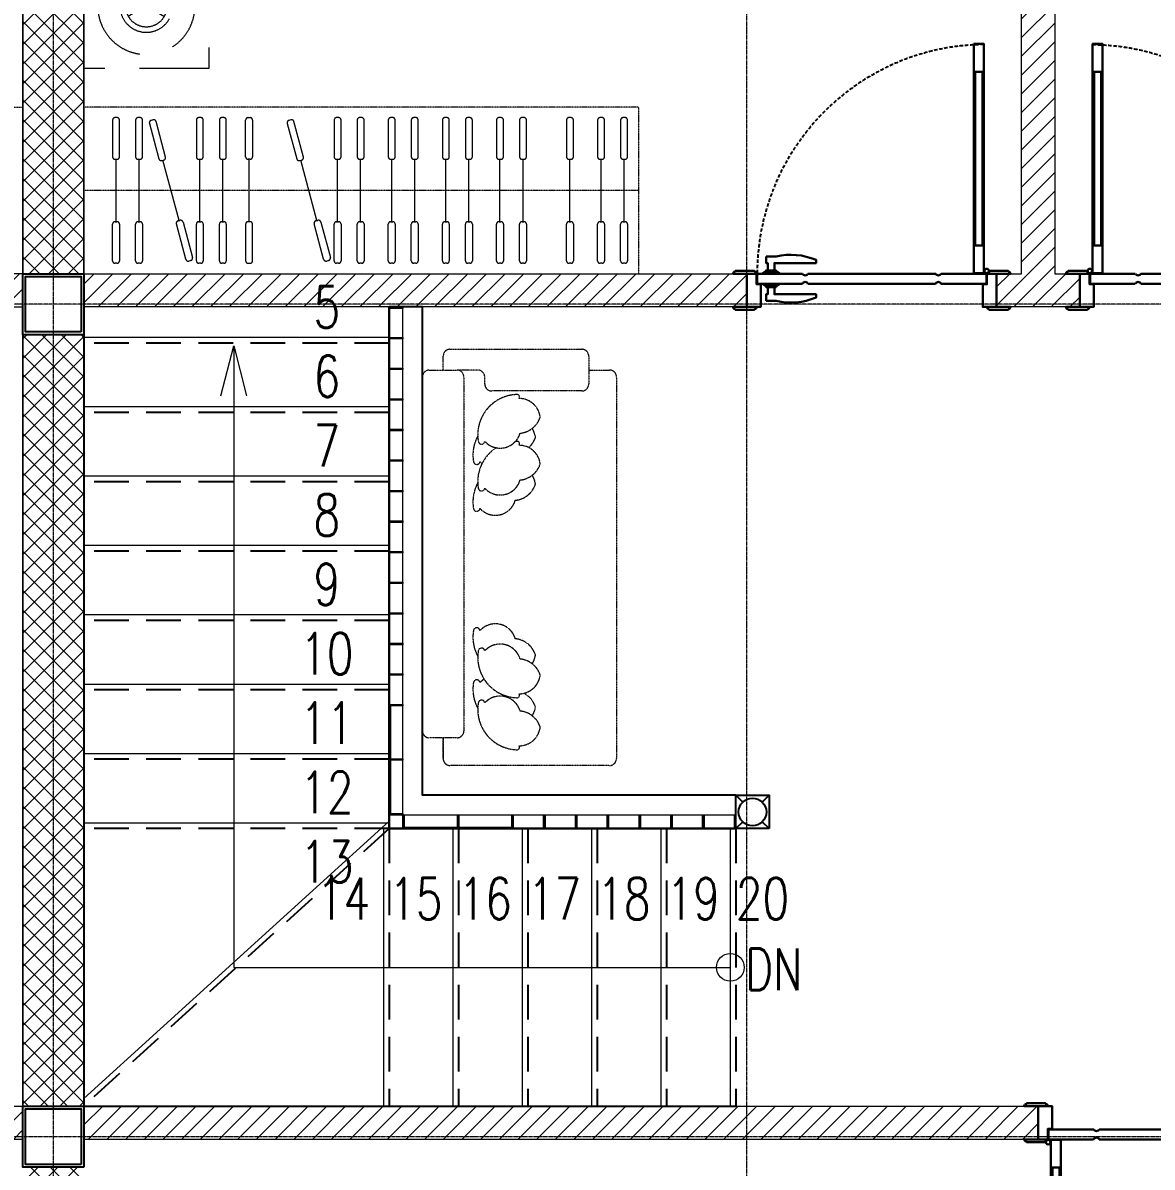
# Model space of a CAD drawing. Header units: millimetres. Extents: x 0 to 71617, y -15450 to 30894.
# Drawn here: x 60397 to 64467, y -4666 to -542 of the extents above; entities that cross this region are included whole.
import ezdxf
from ezdxf.enums import TextEntityAlignment as Align

# ---------------------------------------------------------------- set-up
doc = ezdxf.new("R2010")
doc.units = ezdxf.units.MM
for name, pattern in [('CENTER2', [1.125, 0.75, -0.125, 0.125, -0.125]), ('HIDDEN', [0.375, 0.25, -0.125]), ('HIDDEN2', [0.1875, 0.125, -0.0625])]:
    doc.linetypes.add(name, pattern=pattern)
for name, color, linetype in [('A-elevation0.225(7)', 251, 'Continuous'), ('COL', 5, 'Continuous'), ('DIM', 4, 'Continuous'), ('STAIR', 8, 'Continuous'), ('Wall', 7, 'Continuous')]:
    doc.layers.add(name, color=color, linetype=linetype)
for name, color, linetype, lineweight in [('axis', 40, 'CENTER2', 5), ('Brick Wall Hatch', 254, 'Continuous', 5), ('DIM2', 4, 'Continuous', 5), ('DOOR', 4, 'Continuous', 5), ('Furniture', 36, 'Continuous', 5), ('Hatch', 8, 'Continuous', 5), ('Stairs', 7, 'Continuous', 15), ('Stairs Number', 8, 'Continuous', 9), ('Wall Brick', 5, 'Continuous', 15)]:
    doc.layers.add(name, color=color, linetype=linetype, lineweight=lineweight)
doc.styles.add('ROMANS', font='romans.shx', dxfattribs={"width": 0.75})
doc.styles.get("Standard").update_dxf_attribs({"font": 'arial.ttf'})
doc.dimstyles.new('d-200', dxfattribs={"dimscale": 200, "dimtxt": 3, "dimasz": 2.5, "dimexe": 2.5, "dimexo": 2.5, "dimgap": 1.5, "dimtad": 0, "dimdec": 0, "dimzin": 0, "dimdsep": 46, "dimtxsty": 'Standard', "dimblk": 'ARCHTICK', "dimcen": 3, "dimdle": 2.5, "dimclrd": 256, "dimclre": 256, "dimclrt": 256, "dimadec": 0, "dimazin": 0, "dimtfac": 1, "dimtdec": 0, "dimtmove": 0, "dimatfit": 3, "dimldrblk": 'ARCHTICK', "dimfxl": 1, "dimtolj": 1, "dimtzin": 0, "dimlwd": -1, "dimlwe": -1, "dimarcsym": 0})
pattern_1 = [(45, (-747547.1, -513433.095), (-33.6759605, 33.6759605), [])]

# ---------------------------------------------------------------- blocks, each defined once
blk = doc.blocks.new('Col-1')
at = {"layer": 'COL'}
for points in [[(-10, -10), (210, -10), (210, 210), (-10, 210)], [(0, 0), (200, 0), (200, 200), (0, 200)]]:
    blk.add_lwpolyline(points, close=True, dxfattribs=at)
blk = doc.blocks.new('COL-1ST')
at = {"layer": 'COL', "xscale": -1}
for p in [(40100, 5200), (40100, 5200), (40100, 2200), (40100, 2200)]:
    blk.add_blockref('Col-1', p, dxfattribs=at)
blk = doc.blocks.new('WD2')
at = {"layer": 'DOOR', "lineweight": 30, "ltscale": 50}
for points in [[(35, 120), (-50, 120, -0.414201), (-42, 128), (-42, 130), (27, 130), (27, 128, -0.414176)], [(950, 120), (865, 120, -0.414201), (873, 128), (873, 130), (942, 130), (942, 128, -0.414176)], [(831, 98), (795, 98, 0.155754), (651, 86), (651, 74), (801, 74), (801, 48), (825, 48), (825, 74), (831, 74)], [(27, 0), (-50, 0, 0.414201), (-42, -8), (-42, -10), (27, -10)], [(34.7, -2.1, 0.066611), (35, 0), (27, 0), (27, 0), (27, 0), (27, -8, 0.040249), (28.3, -7.9, -0.293982)], [(831, -62), (795, -62, -0.155754), (651, -50), (651, -38), (801, -38), (801, -12), (825, -12), (825, -38), (831, -38)], [(950, 0), (865, 0, 0.414201), (873, -8), (873, -10), (942, -10), (942, -8, 0.414176)]]:
    blk.add_lwpolyline(points, format="xyb", close=True, dxfattribs=at)
for points in [[(35, 0), (0, 0), (0, 120), (50, 120), (50, 38), (35, 38), (35, 0)], [(865, 0), (900, 0), (900, 120), (850, 120), (850, 38), (865, 38), (865, 0)], [(783, 36), (783, 38), (795, 46), (795, 48), (831, 48), (831, 46), (843, 38), (843, 36), (783, 36)], [(200, 36), (200, 36), (37, 36), (37, 0), (42, 0), (200, 0)], [(680, 36), (220, 36)], [(220, 2), (220, 0), (680, 0)], [(700, 0), (863, 0), (863, 36), (801, 36), (700, 36)], [(220, 0), (680, 0)], [(783, 0), (783, -2), (795, -10), (795, -12), (831, -12), (831, -10), (843, -2), (843, 0), (783, 0)]]:
    blk.add_lwpolyline(points, dxfattribs=at)
for points in [[(795, 46), (831, 46), (831, 48), (795, 48)], [(783, 36), (843, 36), (843, 38), (783, 38)], [(82, -102), (46, -102), (46, -2), (82, -2)], [(783, 0), (843, 0), (843, -2), (783, -2)], [(795, -10), (831, -10), (831, -12), (795, -12)], [(82, -728), (82, -102), (46, -102), (46, -728)], [(76.8, -728), (76.8, -102), (51.2, -102), (51.2, -728)], [(82, -728), (46, -728), (46, -828), (82, -828)]]:
    blk.add_lwpolyline(points, close=True, dxfattribs=at)
blk.add_circle((36, -10), 8, dxfattribs=at)
for centre, start, end in [((210, 40.7), 205.2657, 334.7343), ((210, -4.7), 25.2657, 154.7343), ((690, 40.7), 205.2657, 334.7343), ((690, -4.7), 25.2657, 154.7343)]:
    blk.add_arc(centre, 11, start, end, dxfattribs=at)
at = {"layer": 'DOOR', "linetype": 'HIDDEN', "lineweight": -2, "ltscale": 50}
blk.add_arc((37, 0), 826, 270.6243, 0, dxfattribs=at)
blk = doc.blocks.new('bgfv')
at = {"layer": 'Defpoints'}
for points in [[(0, 3), (0, 0.1), (2.35, 0.1)], [(2.35, 1.1), (1.1, 1.1), (1.1, 2.98)]]:
    blk.add_lwpolyline(points, dxfattribs=at)
at = {"layer": 'STAIR', "linetype": 'HIDDEN2'}
for points in [[(1.1, 2.85), (0, 2.85)], [(1.1, 2.6), (0, 2.6)], [(1.1, 2.35), (0, 2.35)], [(1.1, 2.1), (0, 2.1)], [(1.1, 1.85), (0, 1.85)], [(1.1, 1.6), (0, 1.6)], [(1.1, 1.35), (0, 1.35)], [(1.1, 1.1), (0, 1.1)], [(1.1, 1.1), (0, 0.1)], [(1.1, 1.1), (1.1, 0.1)], [(1.35, 1.1), (1.35, 0.1)], [(1.6, 1.1), (1.6, 0.1)], [(1.85, 1.1), (1.85, 0.1)], [(2.1, 1.1), (2.1, 0.1)], [(2.35, 1.1), (2.35, 0.1)]]:
    blk.add_lwpolyline(points, dxfattribs=at)
at = {"layer": 'Stairs'}
for points in [[(1.1, 2.87), (0, 2.87)], [(1.1, 2.62), (0, 2.62)], [(1.1, 2.37), (0, 2.37)], [(1.1, 2.12), (0, 2.12)], [(1.1, 1.87), (0, 1.87)], [(1.1, 1.62), (0, 1.62)], [(1.1, 1.37), (0, 1.37)], [(1.1, 1.127), (0, 0.127)], [(1.1, 1.12), (0, 1.12)], [(1.08, 1.1), (1.08, 0.1)], [(1.33, 1.1), (1.33, 0.1)], [(1.58, 1.1), (1.58, 0.1)], [(1.83, 1.1), (1.83, 0.1)], [(2.08, 1.1), (2.08, 0.1)], [(2.33, 1.1), (2.33, 0.1)]]:
    blk.add_lwpolyline(points, dxfattribs=at)
blk = doc.blocks.new('_ArchTick')
at = {"color": 0, "linetype": 'ByBlock', "const_width": 0.15}
blk.add_lwpolyline([(-0.5, -0.5), (0.5, 0.5)], dxfattribs=at)
blk = doc.blocks.new('steel5x50')
h = blk.add_hatch(color=254)
h.dxf.hatch_style = 1
h.paths.add_polyline_path([(50, 0), (50, 5), (0, 5), (0, 0)])
at = {"color": 254}
blk.add_lwpolyline([(0, 0), (0, 5), (50, 5), (50, 0)], close=True, dxfattribs=at)
blk = doc.blocks.new('12D')
at = {"layer": 'Furniture', "linetype": 'HIDDEN'}
for p, q in [((-0.225, 0.975, 0), (-0.29, 1.0125, 0)), ((-0.225, 0.975, 0), (-0.16, 1.0125, 0)), ((-0.225, 0.975, 0), (-0.225, 0.9, 0)), ((-2.0504, -0.81), (-2.0504, 0.789)), ((-0.5208, -0.8007), (-1.1011, 0.7878)), ((-0.4918, -0.8011), (-0.9235, 0.8048)), ((-0.0534, -0.81), (-0.0534, 0.8023)), ((-0.0234, 0.75), (-2.1051, 0.75)), ((-0.6138, -0.5272), (-0.6138, 0.7785)), ((-0.563, -0.6296), (-0.563, 0.752)), ((-2.0504, 0.19, 0), (-0.8827, 0.19, 0)), ((-2.0504, 0.14, 0), (-0.8645, 0.14, 0)), ((-2.0504, 0.115, 0), (-0.8553, 0.115, 0)), ((-2.0504, 0.065, 0), (-0.8371, 0.065, 0)), ((-2.0504, 0.04, 0), (-0.8279, 0.04, 0)), ((-2.0504, -0.01, 0), (-0.8097, -0.01, 0)), ((-2.0504, -0.035, 0), (-0.8005, -0.035, 0)), ((-2.0504, -0.085, 0), (-0.7823, -0.085, 0)), ((-2.0504, -0.11, 0), (-0.7731, -0.11, 0)), ((-2.0504, -0.16, 0), (-0.7549, -0.16, 0)), ((-2.0504, -0.185, 0), (-0.7457, -0.185, 0)), ((-0.0234, -0.75), (-2.1051, -0.75)), ((-0.225, -0.975, 0), (-0.225, -0.9, 0)), ((-0.225, -0.975, 0), (-0.29, -1.0125, 0)), ((-0.225, -0.975, 0), (-0.16, -1.0125, 0))]:
    blk.add_line(p, q, dxfattribs=at)
at = {"layer": 'Furniture', "linetype": 'HIDDEN', "elevation": 0}
for points in [[(-0.45, 0.75), (-0.45, 1.2), (0, 1.2), (0, 0.75)], [(-0.45, -0.75), (-0.45, -1.2), (0, -1.2), (0, -0.75)]]:
    blk.add_lwpolyline(points, close=True, dxfattribs=at)
at = {"layer": 'Furniture', "linetype": 'HIDDEN'}
for points in [[(-2.1067, 0.6738, -0.059671), (-2.1604, 0.7503, -0.37589), (-2.1271, 0.8245, -0.329446), (-2.0023, 0.8075, 0.211134), (-1.9613, 0.7906, -0.026504), (-1.8327, 0.7839, 0.012553), (-1.2018, 0.7792, 0.224147), (-1.0857, 0.7967, -0.12481), (-0.9858, 0.8122, -0.129887), (-0.8898, 0.7915, 0.290552), (-0.846, 0.7926, -0.141011), (-0.8294, 0.787, 0.180615), (-0.7851, 0.7793, -0.025508), (-0.6309, 0.7793, 0.038458), (-0.5072, 0.7818, -0.214987), (-0.4701, 0.7885, -0.00267), (-0.2416, 0.7837, -0.015571), (-0.0586, 0.7812, -0.098699), (-0.0477, 0.8068, -0.222522), (0, 0.8068), (0, -0.8229, -0.171621), (-0.0496, -0.824, -0.102495), (-0.0586, -0.7791, -0.015571), (-0.2416, -0.7816, -0.00267), (-0.4701, -0.7864, -0.214987), (-0.5072, -0.7797, 0.038458), (-0.6309, -0.7772, -0.025508), (-0.7851, -0.7772, 0.039412), (-0.9911, -0.7849, -0.016498), (-1.1411, -0.7905, 0.026482), (-1.5259, -0.7811, -0.045388), (-1.7145, -0.7864, 0.066965), (-1.8327, -0.7818, -0.026504), (-1.9613, -0.7885, 0.211134), (-2.0023, -0.8054, -0.329446), (-2.1271, -0.8224, -0.37589), (-2.1604, -0.7482, -0.123892), (-2.119, -0.6948, 0.342539), (-2.0986, -0.6323)], [(-2.0986, -0.6323, -0.152354), (-2.0902, -0.4956, -0.053528), (-2.0833, -0.4551, 0.055897), (-2.0809, -0.213, -0.026973), (-2.083, -0.1254, 0.036947), (-2.081, 0.0124, 0.008361), (-2.0961, 0.6041, -0.075106), (-2.1067, 0.6738)]]:
    blk.add_lwpolyline(points, format="xyb", dxfattribs=at)
for points in [[(-0.0477, 0), (-0.0477, 0.7936), (0, 0.7936), (0, 0)], [(-2.0504, 0.2), (-0.8864, 0.2)], [(-0.0477, 0), (-0.0477, -0.7936), (0, -0.7936), (0, 0)], [(-2.0504, -0.2), (-0.7402, -0.2)]]:
    blk.add_lwpolyline(points, dxfattribs=at)
for centre, radius in [((-0.225, 0.975, 0), 0.175), ((-0.225, 0.975, 0), 0.095), ((-0.225, 0.975, 0), 0.075), ((-0.225, -0.975, 0), 0.175), ((-0.225, -0.975, 0), 0.095), ((-0.225, -0.975, 0), 0.075)]:
    blk.add_circle(centre, radius, dxfattribs=at)
for centre, radius, start, end in [((0.5675, 0.3823), 0.9109, 168.5252, 184.2433), ((-0.3043, 0.3105), 0.2539, 58.9495, 94.7183), ((-0.0676, 0.316), 0.2479, 86.8861, 126.5628), ((-0.6758, 0.5223), 0.623, 334.065, 3.7985), ((0.133, 0.2989), 0.4798, 168.7605, 181.7539), ((-0.5516, 0.1102), 0.4917, 351.4727, 27.538), ((0.8315, 0.0837), 1.3505, 170.5175, 186.6933), ((-0.4796, 0.0532), 0.2539, 58.9495, 94.7183), ((-0.2452, 0.0654), 0.2412, 88.1386, 127.0972), ((-0.8046, 0.2276), 0.5727, 334.5133, 7.9135), ((-0.0731, 0.2783), 0.2412, 232.9028, 271.8614), ((-1.0509, -0.2469), 0.826, 356.675, 22.4793), ((-0.3075, 0.2905), 0.2539, 280.9897, 301.0505), ((0.7951, -0.0771), 1.3106, 176.4613, 189.5617), ((-0.3075, -0.3116), 0.2539, 58.9495, 74.594), ((-0.0731, -0.2993), 0.2412, 88.1386, 127.0972), ((-0.5516, -0.1312), 0.4917, 332.462, 8.5273), ((-0.2397, -0.0472), 0.2479, 233.4372, 273.1139), ((-0.4764, -0.0418), 0.2539, 265.2817, 298.0889), ((0.2128, -0.3124), 0.5596, 175.8162, 190.4052), ((-0.6758, -0.5433), 0.623, 356.2015, 25.935), ((0.5675, -0.4034), 0.9109, 175.7567, 191.4748), ((-0.3043, -0.3316), 0.2539, 265.2817, 301.0505), ((-0.0676, -0.337), 0.2479, 233.4372, 273.1139)]:
    blk.add_arc(centre, radius, start, end, dxfattribs=at)
blk = doc.blocks.new('sgsdgh')
at = {"layer": 'Furniture', "linetype": 'HIDDEN', "ltscale": 500}
for p, q in [((1585.0006, 424.981), (1584.9936, 424.981)), ((1585.0836, 424.981), (1585.0766, 424.981)), ((1585.3026, 424.981), (1585.2956, 424.981)), ((1585.3856, 424.981), (1585.3786, 424.981)), ((1585.4733, 424.981), (1585.4803, 424.981)), ((1585.7994, 424.981), (1585.7924, 424.981)), ((1585.8824, 424.981), (1585.8754, 424.981)), ((1585.9944, 424.981), (1585.9874, 424.981)), ((1586.0774, 424.981), (1586.0704, 424.981)), ((1586.1895, 424.981), (1586.1825, 424.981)), ((1586.2725, 424.981), (1586.2655, 424.981)), ((1586.3846, 424.981), (1586.3776, 424.981)), ((1586.4676, 424.981), (1586.4606, 424.981)), ((1586.6369, 424.981), (1586.6299, 424.981)), ((1586.7489, 424.981), (1586.7419, 424.981)), ((1586.8319, 424.981), (1586.8249, 424.981)), ((1584.9846, 424.972), (1584.9846, 424.84)), ((1585.0096, 424.84), (1585.0096, 424.972)), ((1585.0676, 424.972), (1585.0676, 424.84)), ((1585.0926, 424.84), (1585.0926, 424.972)), ((1585.1174, 424.9602), (1585.1516, 424.8327)), ((1585.1305, 424.973), (1585.1238, 424.9712)), ((1585.1757, 424.8391), (1585.1416, 424.9666)), ((1585.2866, 424.972), (1585.2866, 424.84)), ((1585.3116, 424.84), (1585.3116, 424.972)), ((1585.3696, 424.972), (1585.3696, 424.84)), ((1585.3946, 424.84), (1585.3946, 424.972)), ((1585.4643, 424.84), (1585.4643, 424.972)), ((1585.4893, 424.972), (1585.4893, 424.84)), ((1585.6142, 424.9602), (1585.6483, 424.8327)), ((1585.6273, 424.973), (1585.6205, 424.9712)), ((1585.6725, 424.8391), (1585.6383, 424.9666)), ((1585.7834, 424.972), (1585.7834, 424.84)), ((1585.8084, 424.84), (1585.8084, 424.972)), ((1585.8664, 424.972), (1585.8664, 424.84)), ((1585.8914, 424.84), (1585.8914, 424.972)), ((1585.9784, 424.972), (1585.9784, 424.84)), ((1586.0034, 424.84), (1586.0034, 424.972)), ((1586.0614, 424.972), (1586.0614, 424.84)), ((1586.0864, 424.84), (1586.0864, 424.972)), ((1586.1735, 424.972), (1586.1735, 424.84)), ((1586.1985, 424.84), (1586.1985, 424.972)), ((1586.2565, 424.972), (1586.2565, 424.84)), ((1586.2815, 424.84), (1586.2815, 424.972)), ((1586.3686, 424.972), (1586.3686, 424.84)), ((1586.3936, 424.84), (1586.3936, 424.972)), ((1586.4516, 424.972), (1586.4516, 424.84)), ((1586.4766, 424.84), (1586.4766, 424.972)), ((1586.6209, 424.972), (1586.6209, 424.84)), ((1586.6459, 424.84), (1586.6459, 424.972)), ((1586.7329, 424.972), (1586.7329, 424.84)), ((1586.7579, 424.84), (1586.7579, 424.972)), ((1586.8159, 424.972), (1586.8159, 424.84)), ((1586.8409, 424.84), (1586.8409, 424.972)), ((1584.9936, 424.831), (1585.0006, 424.831)), ((1584.9971, 424.606), (1584.9971, 424.831)), ((1585.0766, 424.831), (1585.0836, 424.831)), ((1585.0801, 424.606), (1585.0801, 424.831)), ((1585.1626, 424.8263), (1585.1694, 424.8281)), ((1585.2242, 424.6099), (1585.166, 424.8272)), ((1585.2956, 424.831), (1585.3026, 424.831)), ((1585.2991, 424.606), (1585.2991, 424.831)), ((1585.3786, 424.831), (1585.3856, 424.831)), ((1585.3821, 424.606), (1585.3821, 424.831)), ((1585.4803, 424.831), (1585.4733, 424.831)), ((1585.4768, 424.606), (1585.4768, 424.831)), ((1585.6594, 424.8263), (1585.6661, 424.8281)), ((1585.721, 424.6099), (1585.6627, 424.8272)), ((1585.7924, 424.831), (1585.7994, 424.831)), ((1585.7959, 424.606), (1585.7959, 424.831)), ((1585.8754, 424.831), (1585.8824, 424.831)), ((1585.8789, 424.606), (1585.8789, 424.831)), ((1585.9874, 424.831), (1585.9944, 424.831)), ((1585.9909, 424.606), (1585.9909, 424.831)), ((1586.0704, 424.831), (1586.0774, 424.831)), ((1586.0739, 424.606), (1586.0739, 424.831)), ((1586.1825, 424.831), (1586.1895, 424.831)), ((1586.186, 424.606), (1586.186, 424.831)), ((1586.2655, 424.831), (1586.2725, 424.831)), ((1586.269, 424.606), (1586.269, 424.831)), ((1586.3776, 424.831), (1586.3846, 424.831)), ((1586.3811, 424.606), (1586.3811, 424.831)), ((1586.4606, 424.831), (1586.4676, 424.831)), ((1586.4641, 424.606), (1586.4641, 424.831)), ((1586.6299, 424.831), (1586.6369, 424.831)), ((1586.6334, 424.606), (1586.6334, 424.831)), ((1586.7419, 424.831), (1586.7489, 424.831)), ((1586.7454, 424.606), (1586.7454, 424.831)), ((1586.8249, 424.831), (1586.8319, 424.831)), ((1586.8284, 424.606), (1586.8284, 424.831)), ((1585.2208, 424.609), (1585.2276, 424.6108)), ((1585.7176, 424.609), (1585.7244, 424.6108)), ((1584.9846, 424.465), (1584.9846, 424.597)), ((1584.9936, 424.606), (1585.0006, 424.606)), ((1585.0096, 424.597), (1585.0096, 424.465)), ((1585.0676, 424.465), (1585.0676, 424.597)), ((1585.0766, 424.606), (1585.0836, 424.606)), ((1585.0926, 424.597), (1585.0926, 424.465)), ((1585.2486, 424.4704), (1585.2145, 424.5979)), ((1585.2386, 424.6044), (1585.2728, 424.4769)), ((1585.2866, 424.465), (1585.2866, 424.597)), ((1585.2956, 424.606), (1585.3026, 424.606)), ((1585.3116, 424.597), (1585.3116, 424.465)), ((1585.3696, 424.465), (1585.3696, 424.597)), ((1585.3786, 424.606), (1585.3856, 424.606)), ((1585.3946, 424.597), (1585.3946, 424.465)), ((1585.4643, 424.597), (1585.4643, 424.465)), ((1585.4803, 424.606), (1585.4733, 424.606)), ((1585.4893, 424.465), (1585.4893, 424.597)), ((1585.7454, 424.4704), (1585.7112, 424.5979)), ((1585.7354, 424.6044), (1585.7696, 424.4769)), ((1585.7834, 424.465), (1585.7834, 424.597)), ((1585.7924, 424.606), (1585.7994, 424.606)), ((1585.8084, 424.597), (1585.8084, 424.465)), ((1585.8664, 424.465), (1585.8664, 424.597)), ((1585.8754, 424.606), (1585.8824, 424.606)), ((1585.8914, 424.597), (1585.8914, 424.465)), ((1585.9784, 424.465), (1585.9784, 424.597)), ((1585.9874, 424.606), (1585.9944, 424.606)), ((1586.0034, 424.597), (1586.0034, 424.465)), ((1586.0614, 424.465), (1586.0614, 424.597)), ((1586.0704, 424.606), (1586.0774, 424.606)), ((1586.0864, 424.597), (1586.0864, 424.465)), ((1586.1735, 424.465), (1586.1735, 424.597)), ((1586.1825, 424.606), (1586.1895, 424.606)), ((1586.1985, 424.597), (1586.1985, 424.465)), ((1586.2565, 424.465), (1586.2565, 424.597)), ((1586.2655, 424.606), (1586.2725, 424.606)), ((1586.2815, 424.597), (1586.2815, 424.465)), ((1586.3686, 424.465), (1586.3686, 424.597)), ((1586.3776, 424.606), (1586.3846, 424.606)), ((1586.3936, 424.597), (1586.3936, 424.465)), ((1586.4516, 424.465), (1586.4516, 424.597)), ((1586.4606, 424.606), (1586.4676, 424.606)), ((1586.4766, 424.597), (1586.4766, 424.465)), ((1586.6209, 424.465), (1586.6209, 424.597)), ((1586.6299, 424.606), (1586.6369, 424.606)), ((1586.6459, 424.597), (1586.6459, 424.465)), ((1586.7329, 424.465), (1586.7329, 424.597)), ((1586.7419, 424.606), (1586.7489, 424.606)), ((1586.7579, 424.597), (1586.7579, 424.465)), ((1586.8159, 424.465), (1586.8159, 424.597)), ((1586.8249, 424.606), (1586.8319, 424.606)), ((1586.8409, 424.597), (1586.8409, 424.465)), ((1585.0006, 424.456), (1584.9936, 424.456)), ((1585.0836, 424.456), (1585.0766, 424.456)), ((1585.2664, 424.4659), (1585.2597, 424.4641)), ((1585.3026, 424.456), (1585.2956, 424.456)), ((1585.3856, 424.456), (1585.3786, 424.456)), ((1585.4733, 424.456), (1585.4803, 424.456)), ((1585.7632, 424.4659), (1585.7564, 424.4641)), ((1585.7994, 424.456), (1585.7924, 424.456)), ((1585.8824, 424.456), (1585.8754, 424.456)), ((1585.9944, 424.456), (1585.9874, 424.456)), ((1586.0774, 424.456), (1586.0704, 424.456)), ((1586.1895, 424.456), (1586.1825, 424.456)), ((1586.2725, 424.456), (1586.2655, 424.456)), ((1586.3846, 424.456), (1586.3776, 424.456)), ((1586.4676, 424.456), (1586.4606, 424.456)), ((1586.6369, 424.456), (1586.6299, 424.456)), ((1586.7489, 424.456), (1586.7419, 424.456)), ((1586.8319, 424.456), (1586.8249, 424.456))]:
    blk.add_line(p, q, dxfattribs=at)
for centre, start, end in [((1584.9936, 424.972), 90, 180), ((1585.0006, 424.972), 360, 90), ((1585.0766, 424.972), 90, 180), ((1585.0836, 424.972), 360, 90), ((1585.2956, 424.972), 90, 180), ((1585.3026, 424.972), 360, 90), ((1585.3786, 424.972), 90, 180), ((1585.3856, 424.972), 360, 90), ((1585.4733, 424.972), 90, 180), ((1585.4803, 424.972), 0, 90), ((1585.7924, 424.972), 90, 180), ((1585.7994, 424.972), 360, 90), ((1585.8754, 424.972), 90, 180), ((1585.8824, 424.972), 360, 90), ((1585.9874, 424.972), 90, 180), ((1585.9944, 424.972), 360, 90), ((1586.0704, 424.972), 90, 180), ((1586.0774, 424.972), 360, 90), ((1586.1825, 424.972), 90, 180), ((1586.1895, 424.972), 360, 90), ((1586.2655, 424.972), 90, 180), ((1586.2725, 424.972), 360, 90), ((1586.3776, 424.972), 90, 180), ((1586.3846, 424.972), 360, 90), ((1586.4606, 424.972), 90, 180), ((1586.4676, 424.972), 360, 90), ((1586.6299, 424.972), 90, 180), ((1586.6369, 424.972), 360, 90), ((1586.7419, 424.972), 90, 180), ((1586.7489, 424.972), 360, 90), ((1586.8249, 424.972), 90, 180), ((1586.8319, 424.972), 360, 90), ((1585.1261, 424.9625), 105, 195), ((1585.1329, 424.9643), 15, 105), ((1585.6229, 424.9625), 105, 195), ((1585.6296, 424.9643), 15, 105), ((1584.9936, 424.84), 180, 270), ((1585.0006, 424.84), 270, 360), ((1585.0766, 424.84), 180, 270), ((1585.0836, 424.84), 270, 360), ((1585.1603, 424.835), 195, 285), ((1585.167, 424.8368), 285, 15), ((1585.2956, 424.84), 180, 270), ((1585.3026, 424.84), 270, 360), ((1585.3786, 424.84), 180, 270), ((1585.3856, 424.84), 270, 360), ((1585.4733, 424.84), 180, 270), ((1585.4803, 424.84), 270, 0), ((1585.657, 424.835), 195, 285), ((1585.6638, 424.8368), 285, 15), ((1585.7924, 424.84), 180, 270), ((1585.7994, 424.84), 270, 360), ((1585.8754, 424.84), 180, 270), ((1585.8824, 424.84), 270, 360), ((1585.9874, 424.84), 180, 270), ((1585.9944, 424.84), 270, 360), ((1586.0704, 424.84), 180, 270), ((1586.0774, 424.84), 270, 360), ((1586.1825, 424.84), 180, 270), ((1586.1895, 424.84), 270, 360), ((1586.2655, 424.84), 180, 270), ((1586.2725, 424.84), 270, 360), ((1586.3776, 424.84), 180, 270), ((1586.3846, 424.84), 270, 360), ((1586.4606, 424.84), 180, 270), ((1586.4676, 424.84), 270, 360), ((1586.6299, 424.84), 180, 270), ((1586.6369, 424.84), 270, 360), ((1586.7419, 424.84), 180, 270), ((1586.7489, 424.84), 270, 360), ((1586.8249, 424.84), 180, 270), ((1586.8319, 424.84), 270, 360), ((1585.2232, 424.6003), 105, 195), ((1585.2299, 424.6021), 15, 105), ((1585.7199, 424.6003), 105, 195), ((1585.7267, 424.6021), 15, 105), ((1584.9936, 424.597), 90, 180), ((1585.0006, 424.597), 360, 90), ((1585.0766, 424.597), 90, 180), ((1585.0836, 424.597), 360, 90), ((1585.2956, 424.597), 90, 180), ((1585.3026, 424.597), 360, 90), ((1585.3786, 424.597), 90, 180), ((1585.3856, 424.597), 360, 90), ((1585.4733, 424.597), 90, 180), ((1585.4803, 424.597), 0, 90), ((1585.7924, 424.597), 90, 180), ((1585.7994, 424.597), 360, 90), ((1585.8754, 424.597), 90, 180), ((1585.8824, 424.597), 360, 90), ((1585.9874, 424.597), 90, 180), ((1585.9944, 424.597), 360, 90), ((1586.0704, 424.597), 90, 180), ((1586.0774, 424.597), 360, 90), ((1586.1825, 424.597), 90, 180), ((1586.1895, 424.597), 360, 90), ((1586.2655, 424.597), 90, 180), ((1586.2725, 424.597), 360, 90), ((1586.3776, 424.597), 90, 180), ((1586.3846, 424.597), 360, 90), ((1586.4606, 424.597), 90, 180), ((1586.4676, 424.597), 360, 90), ((1586.6299, 424.597), 90, 180), ((1586.6369, 424.597), 360, 90), ((1586.7419, 424.597), 90, 180), ((1586.7489, 424.597), 360, 90), ((1586.8249, 424.597), 90, 180), ((1586.8319, 424.597), 360, 90), ((1584.9936, 424.465), 180, 270), ((1585.0006, 424.465), 270, 360), ((1585.0766, 424.465), 180, 270), ((1585.0836, 424.465), 270, 360), ((1585.2573, 424.4728), 195, 285), ((1585.2641, 424.4746), 285, 15), ((1585.2956, 424.465), 180, 270), ((1585.3026, 424.465), 270, 360), ((1585.3786, 424.465), 180, 270), ((1585.3856, 424.465), 270, 360), ((1585.4733, 424.465), 180, 270), ((1585.4803, 424.465), 270, 0), ((1585.7541, 424.4728), 195, 285), ((1585.7609, 424.4746), 285, 15), ((1585.7924, 424.465), 180, 270), ((1585.7994, 424.465), 270, 360), ((1585.8754, 424.465), 180, 270), ((1585.8824, 424.465), 270, 360), ((1585.9874, 424.465), 180, 270), ((1585.9944, 424.465), 270, 360), ((1586.0704, 424.465), 180, 270), ((1586.0774, 424.465), 270, 360), ((1586.1825, 424.465), 180, 270), ((1586.1895, 424.465), 270, 360), ((1586.2655, 424.465), 180, 270), ((1586.2725, 424.465), 270, 360), ((1586.3776, 424.465), 180, 270), ((1586.3846, 424.465), 270, 360), ((1586.4606, 424.465), 180, 270), ((1586.4676, 424.465), 270, 360), ((1586.6299, 424.465), 180, 270), ((1586.6369, 424.465), 270, 360), ((1586.7419, 424.465), 180, 270), ((1586.7489, 424.465), 270, 360), ((1586.8249, 424.465), 180, 270), ((1586.8319, 424.465), 270, 360)]:
    blk.add_arc(centre, 0.009, start, end, dxfattribs=at)
blk = doc.blocks.new('FURNITURE-1ST')
at = {"layer": 'Furniture', "linetype": 'HIDDEN', "elevation": 0.1}
for points in [[(37890, 6010), (39890, 6010), (39890, 5410), (37890, 5410)], [(42110, 6010), (40110, 6010), (40110, 5410), (42110, 5410)]]:
    blk.add_lwpolyline(points, close=True, dxfattribs=at)
blk.add_lwpolyline([(42110, 5710), (40110, 5710)], dxfattribs=at)
for points in [[(42005, 3637.5), (41430, 3637.5, -0.414214), (41405, 3662.5), (41405, 3737.5), (41355, 3737.5, -0.414214), (41330, 3762.5), (41330, 5037.5, -0.414214), (41355, 5062.5), (41405, 5062.5), (41405, 5112.5, -0.414214), (41430, 5137.5), (41905, 5137.5, -0.414214), (41930, 5112.5), (41930, 5062.5), (42005, 5062.5, -0.414214), (42030, 5037.5), (42030, 3662.5, -0.414214), (42005, 3637.5)], [(42005, 3637.5), (41430, 3637.5, -0.414214), (41405, 3662.5), (41405, 3737.5), (41355, 3737.5, -0.414214), (41330, 3762.5), (41330, 5037.5, -0.414214), (41355, 5062.5), (41405, 5062.5), (41405, 5112.5, -0.414214), (41430, 5137.5), (41905, 5137.5, -0.414214), (41930, 5112.5), (41930, 5062.5), (42005, 5062.5, -0.414214), (42030, 5037.5), (42030, 3662.5, -0.414214), (42005, 3637.5)], [(41405, 5062.5), (41405, 5112.5, -0.414214), (41430, 5137.5), (41905, 5137.5, -0.414214), (41930, 5112.5), (41930, 5012.5, -0.414214), (41905, 4987.5), (41580, 4987.5, -0.414214), (41555, 5012.5), (41555, 5037.5, 0.414214), (41530, 5062.5), (41455, 5062.5)], [(41405, 5062.5), (41405, 5112.5, -0.414214), (41430, 5137.5), (41905, 5137.5, -0.414214), (41930, 5112.5), (41930, 5012.5, -0.414214), (41905, 4987.5), (41580, 4987.5, -0.414214), (41555, 5012.5), (41555, 5037.5, 0.414214), (41530, 5062.5), (41455, 5062.5)], [(41405, 3737.5), (41355, 3737.5, -0.414214), (41330, 3762.5), (41330, 5037.5, -0.414214), (41355, 5062.5), (41455, 5062.5, -0.414214), (41480, 5037.5), (41480, 3762.5, -0.414214), (41455, 3737.5), (41405, 3737.5), (41405, 3662.5, 0.414214), (41430, 3637.5)], [(41405, 3737.5), (41355, 3737.5, -0.414214), (41330, 3762.5), (41330, 5037.5, -0.414214), (41355, 5062.5), (41455, 5062.5, -0.414214), (41480, 5037.5), (41480, 3762.5, -0.414214), (41455, 3737.5), (41405, 3737.5), (41405, 3662.5, 0.414214), (41430, 3637.5)]]:
    blk.add_lwpolyline(points, format="xyb", dxfattribs=at)
at = {"layer": 'Furniture', "linetype": 'HIDDEN'}
for centre, radius, start, end in [((41674.8, 4829.2, 0.1), 145.2, 92.3898, 189.6612), ((41674.8, 4829.2, 0.1), 145.2, 92.3898, 189.6612), ((41671.3, 4965.7, 0.1), 8.97, 322.9331, 106.0517), ((41671.3, 4965.7, 0.1), 8.97, 322.9331, 106.0517), ((41678.5, 4883.2, 0.1), 77.1, 7.206, 90.0351), ((41678.5, 4883.2, 0.1), 77.1, 7.206, 90.0351), ((41674.6, 4919.5, 0.1), 84.6, 275.3221, 341.6755), ((41674.6, 4919.5, 0.1), 84.6, 275.3221, 341.6755), ((41610.4, 4856.4, 0.1), 75.1, 222.5354, 343.6832), ((41610.4, 4856.4, 0.1), 75.1, 222.5354, 343.6832), ((41661.2, 4810.2, 0.1), 77.1, 7.206, 32.9547), ((41661.2, 4810.2, 0.1), 77.1, 7.206, 32.9547), ((41657.5, 4756.3, 0.1), 145.2, 151.7079, 189.6612), ((41657.5, 4756.3, 0.1), 145.2, 151.7079, 189.6612), ((41543.3, 4807.6, 0.1), 11.9, 193.0849, 350.2587), ((41543.3, 4807.6, 0.1), 11.9, 193.0849, 350.2587), ((41674.8, 4660.5, 0.1), 145.2, 92.3898, 93.6527), ((41674.8, 4660.5, 0.1), 145.2, 92.3898, 93.6527), ((41671.3, 4796.9, 0.1), 8.97, 322.9331, 106.0517), ((41671.3, 4796.9, 0.1), 8.97, 322.9331, 106.0517), ((41678.5, 4714.5, 0.1), 77.1, 7.206, 90.0351), ((41678.5, 4714.5, 0.1), 77.1, 7.206, 90.0351), ((41657.3, 4846.5, 0.1), 84.6, 311.5165, 341.6755), ((41657.3, 4846.5, 0.1), 84.6, 311.5165, 341.6755), ((41674.8, 4660.5, 0.1), 145.2, 122.788, 189.6612), ((41674.8, 4660.5, 0.1), 145.2, 122.788, 189.6612), ((41526, 4734.6, 0.1), 11.9, 193.0849, 350.2587), ((41526, 4734.6, 0.1), 11.9, 193.0849, 350.2587), ((41593.1, 4783.4, 0.1), 75.1, 222.5354, 230.2728), ((41593.1, 4783.4, 0.1), 75.1, 222.5354, 230.2728), ((41674.6, 4750.7, 0.1), 84.6, 275.3221, 341.6755), ((41674.6, 4750.7, 0.1), 84.6, 275.3221, 341.6755), ((41610.4, 4687.6, 0.1), 75.1, 222.5354, 343.6832), ((41610.4, 4687.6, 0.1), 75.1, 222.5354, 343.6832), ((41661.2, 4641.5, 0.1), 77.1, 7.206, 32.9547), ((41661.2, 4641.5, 0.1), 77.1, 7.206, 32.9547), ((41657.5, 4587.5, 0.1), 145.2, 151.7079, 189.6612), ((41657.5, 4587.5, 0.1), 145.2, 151.7079, 189.6612), ((41543.3, 4638.8, 0.1), 11.9, 193.0849, 350.2587), ((41543.3, 4638.8, 0.1), 11.9, 193.0849, 350.2587), ((41657.3, 4677.7, 0.1), 84.6, 275.3221, 341.6755), ((41657.3, 4677.7, 0.1), 84.6, 275.3221, 341.6755), ((41593.1, 4614.6, 0.1), 75.1, 222.5354, 343.6832), ((41593.1, 4614.6, 0.1), 75.1, 222.5354, 343.6832), ((41526, 4565.8, 0.1), 11.9, 193.0849, 350.2587), ((41526, 4565.8, 0.1), 11.9, 193.0849, 350.2587), ((41657.5, 4100, 0.1), 145.2, 170.3388, 208.2921), ((41657.5, 4100, 0.1), 145.2, 170.3388, 208.2921), ((41526, 4121.7, 0.1), 11.9, 9.7413, 166.9151), ((41526, 4121.7, 0.1), 11.9, 9.7413, 166.9151), ((41593.1, 4072.9, 0.1), 75.1, 16.3168, 137.4646), ((41593.1, 4072.9, 0.1), 75.1, 16.3168, 137.4646), ((41657.3, 4009.8, 0.1), 84.6, 18.3245, 84.6779), ((41657.3, 4009.8, 0.1), 84.6, 18.3245, 84.6779), ((41674.8, 4027, 0.1), 145.2, 170.3388, 267.6102), ((41674.8, 4027, 0.1), 145.2, 170.3388, 267.6102), ((41543.3, 4048.7, 0.1), 11.9, 9.7413, 166.9151), ((41543.3, 4048.7, 0.1), 11.9, 9.7413, 166.9151), ((41610.4, 3999.9, 0.1), 75.1, 16.3168, 137.4646), ((41610.4, 3999.9, 0.1), 75.1, 16.3168, 137.4646), ((41674.6, 3936.8, 0.1), 84.6, 18.3245, 84.6779), ((41674.6, 3936.8, 0.1), 84.6, 18.3245, 84.6779), ((41661.2, 4046, 0.1), 77.1, 327.0453, 352.794), ((41661.2, 4046, 0.1), 77.1, 327.0453, 352.794), ((41678.5, 3973, 0.1), 77.1, 269.9649, 352.794), ((41678.5, 3973, 0.1), 77.1, 269.9649, 352.794), ((41657.5, 3912.5, 0.1), 145.2, 170.3388, 208.2921), ((41657.5, 3912.5, 0.1), 145.2, 170.3388, 208.2921), ((41526, 3934.2, 0.1), 11.9, 9.7413, 166.9151), ((41526, 3934.2, 0.1), 11.9, 9.7413, 166.9151), ((41593.1, 3885.4, 0.1), 75.1, 122.6063, 137.4646), ((41593.1, 3885.4, 0.1), 75.1, 122.6063, 137.4646), ((41610.4, 3812.4, 0.1), 75.1, 16.3168, 137.4646), ((41610.4, 3812.4, 0.1), 75.1, 16.3168, 137.4646), ((41671.3, 3890.6, 0.1), 8.97, 253.9483, 37.0669), ((41671.3, 3890.6, 0.1), 8.97, 253.9483, 37.0669), ((41657.3, 3822.3, 0.1), 84.6, 18.3245, 63.312), ((41657.3, 3822.3, 0.1), 84.6, 18.3245, 63.312), ((41674.8, 3839.5, 0.1), 145.2, 170.3388, 267.6102), ((41674.8, 3839.5, 0.1), 145.2, 170.3388, 267.6102), ((41543.3, 3861.2, 0.1), 11.9, 9.7413, 166.9151), ((41543.3, 3861.2, 0.1), 11.9, 9.7413, 166.9151), ((41661.2, 3858.5, 0.1), 77.1, 327.0453, 352.794), ((41661.2, 3858.5, 0.1), 77.1, 327.0453, 352.794), ((41674.6, 3749.3, 0.1), 84.6, 18.3245, 84.6779), ((41674.6, 3749.3, 0.1), 84.6, 18.3245, 84.6779), ((41678.5, 3785.5, 0.1), 77.1, 269.9649, 352.794), ((41678.5, 3785.5, 0.1), 77.1, 269.9649, 352.794), ((41671.3, 3703.1, 0.1), 8.97, 253.9483, 37.0669), ((41671.3, 3703.1, 0.1), 8.97, 253.9483, 37.0669)]:
    blk.add_arc(centre, radius, start, end, dxfattribs=at)
at = {"layer": 'Furniture', "ltscale": 500, "xscale": -1000, "yscale": 1000, "zscale": 1000}
blk.add_blockref('12D', (40110, 7350, 0.1), dxfattribs=at)
at = {"layer": 'Furniture', "ltscale": 500, "extrusion": (0, 0, -1), "xscale": -1000, "yscale": 1000, "zscale": -1000}
blk.add_blockref('sgsdgh', (1544771.3, -419008.5, -0.1), dxfattribs=at)
blk = doc.blocks.new('GRIDLINE-GF')
at = {"layer": 'axis'}
for p, q in [((37300, -6362.2, -0.1), (37300, 12546.8)), ((39800, -6362.2, -0.1), (39800, 12546.8, 0.1)), ((48410, 6500), (-4020, 6500)), ((48410, 3500, 0), (-4020, 3500, 7.6))]:
    blk.add_line(p, q, dxfattribs=at)
blk = doc.blocks.new('2D WALL-1ST')
at = {"layer": 'Brick Wall Hatch'}
h = blk.add_hatch(dxfattribs=at)
h.set_pattern_fill('LINE', color=256, scale=15, angle=45, style=0)
h.set_pattern_definition(pattern_1)
h.paths.add_polyline_path([(39430, 8690), (39430, 8810), (40000, 8810), (40000, 8690)])
h.paths.add_polyline_path([(37610, 8690), (37830, 8690), (37830, 8810), (37610, 8810)])
h.paths.add_polyline_path([(36600, 5290), (36300, 5290), (36300, 5410), (36390, 5410), (36390, 8690), (35650, 8690), (35650, 8810), (37390, 8810), (37390, 8690), (36510, 8690), (36510, 5410), (36600, 5410)])
h.paths.add_polyline_path([(32850, 8690), (32110, 8690), (32110, 8810), (32850, 8810)])
h.paths.add_polyline_path([(39890, 5410), (37500, 5410), (37500, 5290), (39890, 5290)])
h.paths.add_polyline_path([(35310, 5200), (35170, 5200), (35170, 5270), (34810, 5270), (34810, 5410), (35400, 5410), (35400, 5290), (35310, 5290)])
h.paths.add_polyline_path([(32110, 5410), (34590, 5410), (34590, 5270), (32110, 5270), (32110, 5290)])
h.paths.add_polyline_path([(34810, 2290), (34810, 2430), (35170, 2430), (35170, 3730), (33120, 3730), (33120, 3870), (35170, 3870), (35170, 4400), (35310, 4400), (35310, 2410), (35548.3, 2410), (35548.3, 2290)])
h.paths.add_polyline_path([(32070, 3540), (33120, 3540), (33120, 4060), (32070, 4060)])
h.paths.add_polyline_path([(32070, 3920), (32070, 3680), (32980, 3680), (32980, 3920)], flags=17)
h.paths.add_polyline_path([(34590, 2190), (34050, 2190), (34050, 2330), (34590, 2330)])
h.paths.add_polyline_path([(33250, 2190), (32000, 2190), (32000, 2330), (33250, 2330)])
h.paths.add_polyline_path([(39890, 2290), (36448.3, 2290), (36448.3, 2410), (39890, 2410)])
h = blk.add_hatch(dxfattribs=at)
h.set_pattern_fill('LINE', color=256, scale=15, angle=45, style=0)
h.set_pattern_definition(pattern_1)
h.paths.add_polyline_path([(47890, 8690), (47150, 8690), (47150, 8810), (47890, 8810)])
h.paths.add_polyline_path([(44350, 8690), (43610, 8690), (43610, 5410), (43700, 5410), (43700, 5290), (43400, 5290), (43400, 5410), (43490, 5410), (43490, 8690), (42610, 8690), (42610, 8810), (44350, 8810)])
h.paths.add_polyline_path([(42390, 8690), (42170, 8690), (42170, 8810), (42390, 8810)])
h.paths.add_polyline_path([(40570, 8690), (40570, 8810), (40000, 8810), (40000, 8690)])
h.paths.add_polyline_path([(40110, 5410), (42500, 5410), (42500, 5290), (40110, 5290)])
h.paths.add_polyline_path([(45190, 5270), (44810, 5270), (44810, 5200), (44670, 5200), (44670, 5290), (44600, 5290), (44600, 5410), (45190, 5410)])
h.paths.add_polyline_path([(47890, 5410), (45410, 5410), (45410, 5270), (47890, 5270)])
h.paths.add_polyline_path([(48210, 5065), (48210, 5410), (48110, 5410), (48110, 5190), (48070, 5190), (48070, 5065)])
h.paths.add_polyline_path([(48070, 3335), (48070, 3540), (46890, 3540), (46890, 3730), (44810, 3730), (44810, 2430), (45430, 2430), (45430, 2330), (45950, 2330), (45950, 2190), (45190, 2190), (45190, 2290), (44449.7, 2290), (44449.7, 2410), (44670, 2410), (44670, 4400), (44810, 4400), (44810, 3870), (46890, 3870), (46888.5, 4060), (48069.3, 4060), (48070.7, 4265), (48210, 4265), (48210, 3335)])
h.paths.add_polyline_path([(48069.3, 3920), (47010, 3920), (47010, 3680), (48068.7, 3680)], flags=16)
h.paths.add_polyline_path([(48110, 110), (48110, 2190), (48210, 2190), (48210, 2535), (48070, 2535), (48070, 2330), (46750, 2330), (46750, 2190), (48000, 2190), (48000, 110)])
h.paths.add_polyline_path([(43549.7, 2290), (40110, 2290), (40110, 2410), (43549.7, 2410)])
at = {"layer": 'Hatch'}
h = blk.add_hatch(dxfattribs=at)
h.set_pattern_fill('NET', color=256, scale=400, angle=135, style=0)
h.set_pattern_definition([(135, (-86110, -5210), (-35.35534, -35.35534), []), (225, (-86110, -5210), (35.35534, -35.35534), [])])
h.paths.add_polyline_path([(40110, 8690), (39890, 8690), (39890, 5410), (40110, 5410)])
h.paths.add_polyline_path([(40110, 2410), (39890, 2410), (39890, 5190), (40110, 5190)])
h.paths.add_polyline_path([(40110, -1090), (39890, -1090), (39890, 2190), (40110, 2190)])
h.paths.add_polyline_path([(40110, -1610), (39890, -1610), (39890, -1310), (40110, -1310)])
at = {"layer": 'Hatch', "elevation": 8}
for points in [[(41210, 3410), (41260, 3410), (41260, 5290), (41210, 5290)], [(41210, 3852.5), (41215, 3852.5), (41215, 3661.3), (41210, 3661.3)], [(41210, 3656.3), (41215, 3656.3), (41215, 3465), (41210, 3465)], [(41210, 3460), (42460, 3460), (42460, 3410), (41210, 3410)], [(41265, 3410), (41265, 3415), (41456.3, 3415), (41456.3, 3410)], [(41461.3, 3410), (41461.3, 3415), (41652.5, 3415), (41652.5, 3410)]]:
    blk.add_lwpolyline(points, close=True, dxfattribs=at)
blk.add_lwpolyline([(41691.9, 3460), (42457.5, 3460)], dxfattribs=at)
at = {"layer": 'Stairs Number'}
blk.add_circle((42440, 2910), 50, dxfattribs=at)
at = {"layer": 'Wall', "elevation": 8}
for points in [[(41330, 5290), (41210, 5290), (41210, 3410), (42460, 3410), (42460, 3530), (41330, 3530)], [(42580, 3410), (42460, 3410), (42460, 3530), (42580, 3530)]]:
    blk.add_lwpolyline(points, close=True, dxfattribs=at)
for points in [[(42484.6, 3505.4), (42460, 3530)], [(42580, 3530), (42555.4, 3505.4)], [(42484.6, 3434.6), (42460, 3410)], [(42580, 3410), (42555.4, 3434.6)]]:
    blk.add_lwpolyline(points, dxfattribs=at)
at = {"layer": 'Wall'}
blk.add_circle((42520, 3470, 8), 50, dxfattribs=at)
at = {"layer": 'Wall Brick'}
for points in [[(44350, 8690), (43610, 8690), (43610, 5410), (43700, 5410), (43700, 5290), (43400, 5290), (43400, 5410), (43490, 5410), (43490, 8690), (42610, 8690), (42610, 8810), (44350, 8810)], [(39890, 8690), (40110, 8690), (40110, 5410), (39890, 5410)], [(40110, 8690), (39890, 8690), (39890, 5410), (40110, 5410)], [(39890, 5410), (37500, 5410), (37500, 5290), (39890, 5290)], [(40110, 5410), (42500, 5410), (42500, 5290), (40110, 5290)], [(39890, 2410), (40110, 2410), (40110, 5190), (39890, 5190)], [(40110, 2410), (39890, 2410), (39890, 5190), (40110, 5190)], [(39890, 2290), (36448.3, 2290), (36448.3, 2410), (39890, 2410)], [(43549.7, 2290), (40110, 2290), (40110, 2410), (43549.7, 2410)]]:
    blk.add_lwpolyline(points, close=True, dxfattribs=at)
at = {"layer": 'A-elevation0.225(7)', "color": 2, "xscale": 1000, "yscale": 1000, "zscale": 1000}
blk.add_blockref('bgfv', (40110, 2310), dxfattribs=at)
at = {"layer": 'DIM', "rotation": 180}
blk.add_blockref('WD2', (43400, 5410), dxfattribs=at)
at = {"layer": 'DIM', "xscale": -1, "rotation": 180}
blk.add_blockref('WD2', (43700, 5410), dxfattribs=at)
at = {"layer": 'DIM'}
blk.add_blockref('WD2', (43549.7, 2290), dxfattribs=at)
at = {"layer": 'DOOR', "rotation": 90}
blk.add_blockref('steel5x50', (42460, 3410, 8), dxfattribs=at)
at = {"layer": 'Hatch'}
for p in [(41210, 5285, 8), (41210, 5174.8, 8), (41210, 5064.6, 8), (41210, 4954.4, 8), (41210, 4844.2, 8), (41210, 4734, 8), (41210, 4623.8, 8), (41210, 4513.7, 8), (41210, 4403.5, 8), (41210, 4293.3, 8), (41210, 4183.1, 8), (41210, 4072.9, 8), (41210, 3962.7, 8), (41210, 3852.5, 8), (41210, 3656.3, 8), (41210, 3460, 8)]:
    blk.add_blockref('steel5x50', p, dxfattribs=at)
at = {"layer": 'Hatch', "rotation": 90}
for p in [(41265, 3410, 8), (41461.3, 3410, 8), (41657.5, 3410, 8), (41772.1, 3410, 8), (41886.8, 3410, 8), (42001.4, 3410, 8), (42116.1, 3410, 8), (42230.7, 3410, 8), (42345.4, 3410, 8)]:
    blk.add_blockref('steel5x50', p, dxfattribs=at)
at = {"layer": 'Stairs Number', "style": 'ROMANS', "width": 0.75}
for s, p in [('5', (40986, 5290.4, 8)), ('6', (40986, 5040.4, 8)), ('7', (40986, 4790.4, 8)), ('8', (40986, 4540.4, 8)), ('9', (40986, 4290.4, 8)), ('10', (40986, 4040.4, 8)), ('11', (40986, 3790.4, 8)), ('12', (40986, 3540.4, 8)), ('13', (40986, 3290.4, 8)), ('14', (41046, 3157.5, 8)), ('15', (41306.3, 3157.5, 8)), ('16', (41556.3, 3157.5, 8)), ('17', (41806.3, 3157.5, 8)), ('18', (42056.3, 3157.5, 8)), ('19', (42306.3, 3157.5, 8)), ('20', (42556.3, 3157.5, 8)), ('DN', (42597.2, 2903.3))]:
    blk.add_text(s, height=150, dxfattribs=at).set_placement(p, align=Align.MIDDLE)
at = {"layer": 'Stairs Number'}
blk.add_leader([(40650, 5149.9), (40650, 2910), (42440, 2910)], dimstyle='d-200', override={"dimasz": 0.9, "dimldrblk": 'Open30', "dimfxl": 0.12}, dxfattribs=at)

msp = doc.modelspace()

# ---------------------------------------------------------------- block references
at = {"layer": 'Defpoints', "color": 6}
msp.add_blockref('COL-1ST', (20506.5, -6856.1, 7.9), dxfattribs=at)
at = {"layer": 'DIM2'}
msp.add_blockref('GRIDLINE-GF', (23206.5, -8056.5, 7.9), dxfattribs=at)
at = {"layer": 'Furniture', "linetype": 'HIDDEN'}
msp.add_blockref('FURNITURE-1ST', (20506.5, -6856.1, 7.8), dxfattribs=at)
at = {"layer": 'Wall Brick'}
msp.add_blockref('2D WALL-1ST', (20506.5, -6856.1, 7.9), dxfattribs=at)

doc.saveas('drawing.dxf')
